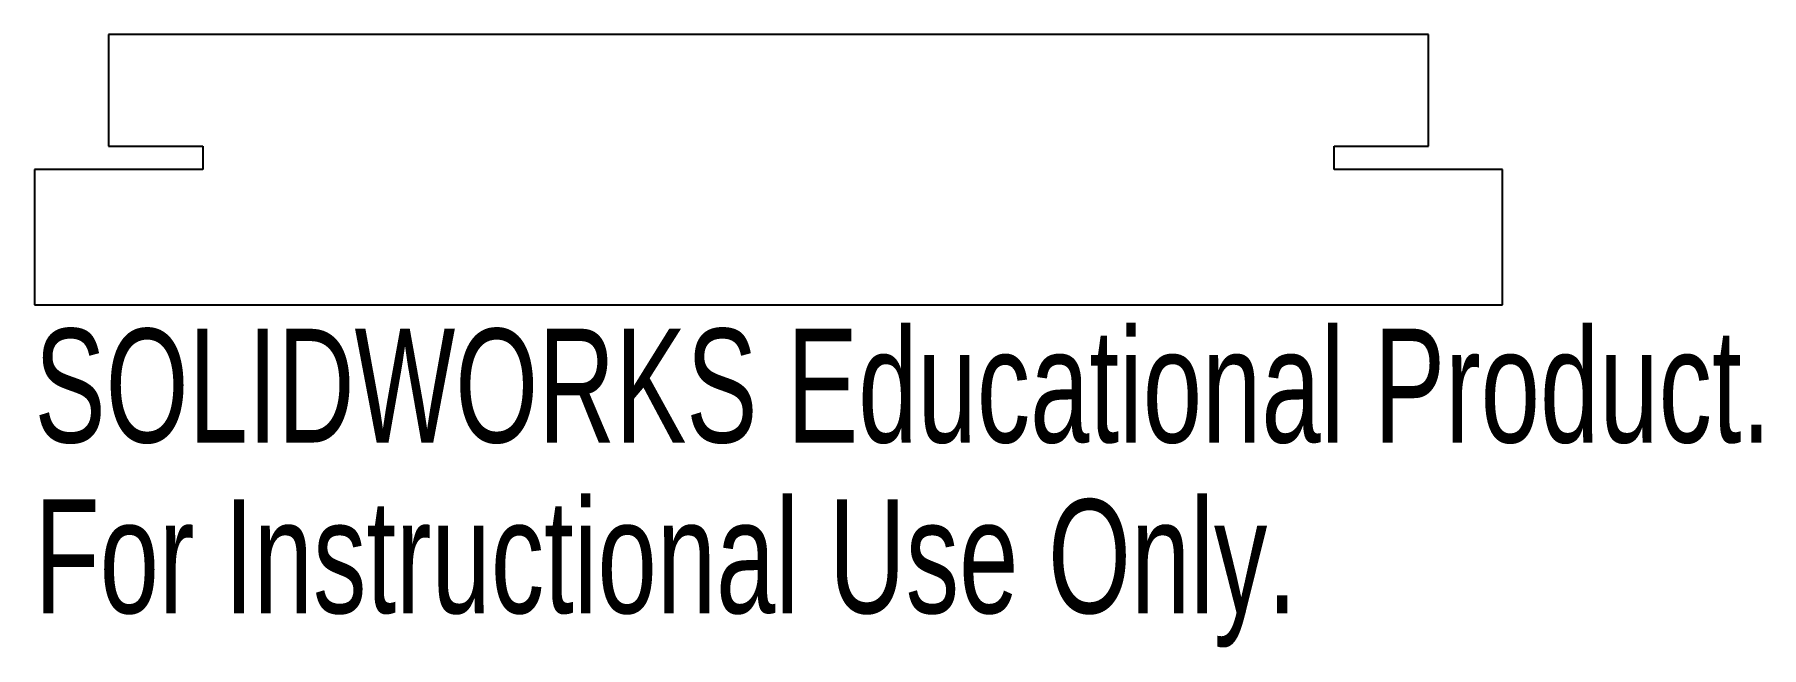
# Model space of a CAD drawing. Header units: millimetres. Extents: x -25.9 to 47.4, y -62.5 to -36.5.
import ezdxf

# ---------------------------------------------------------------- set-up
doc = ezdxf.new("R2010")
doc.units = ezdxf.units.MM
doc.styles.add('SLDTEXTSTYLE0', font='TXT', dxfattribs={"width": 0.7})

msp = doc.modelspace()

# ---------------------------------------------------------------- linework, layer by layer
at = {"color": 7, "linetype": 'Continuous', "lineweight": 25}
for p, q in [((33.282, -36.499), (-22.718, -36.499)), ((-22.718, -36.499), (-22.718, -41.239)), ((33.282, -41.239), (33.282, -36.499)), ((-22.718, -41.239), (-18.718, -41.239)), ((-18.718, -41.239), (-18.718, -42.239)), ((29.282, -41.239), (33.282, -41.239)), ((29.282, -42.239), (29.282, -41.239)), ((-25.86, -42.239), (-25.86, -47.979)), ((-18.718, -42.239), (-25.86, -42.239)), ((36.423, -42.239), (29.282, -42.239)), ((36.423, -47.979), (36.423, -42.239)), ((-25.86, -47.979), (36.423, -47.979))]:
    msp.add_line(p, q, dxfattribs=at)

# ---------------------------------------------------------------- texts
at = {"color": 7, "linetype": 'Continuous', "char_height": 4.83362, "attachment_point": 1, "style": 'SLDTEXTSTYLE0'}
for s, insert in [('SOLIDWORKS Educational Product.', (-25.86, -48.999)), ('For Instructional Use Only.', (-25.86, -56.249))]:
    msp.add_mtext(s, dxfattribs=dict(at, insert=insert))

doc.saveas('drawing.dxf')
